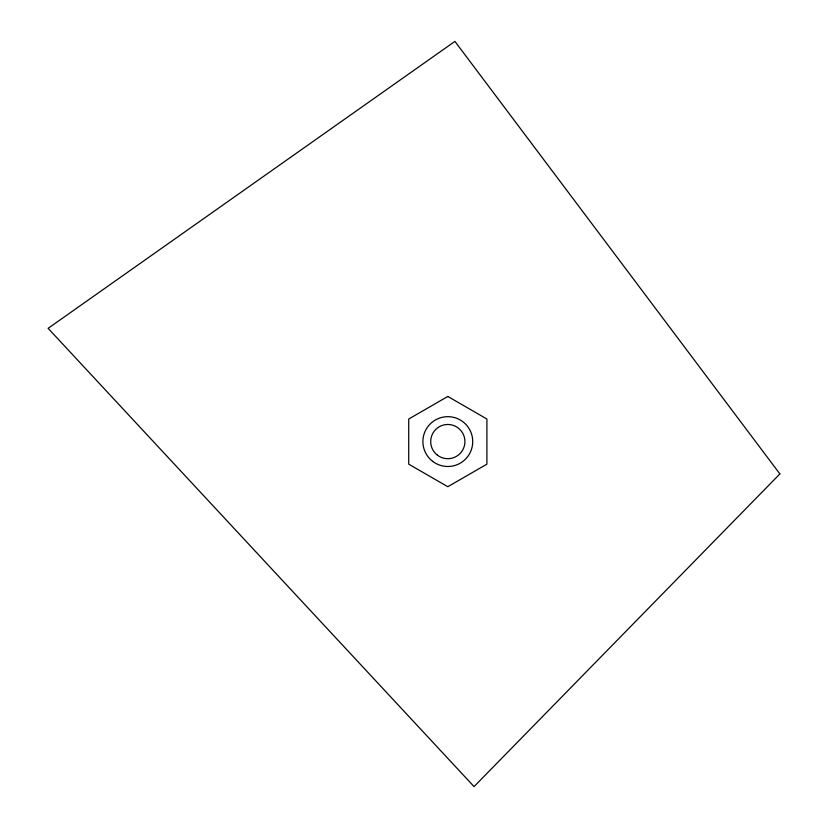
<?xml version="1.0" encoding="UTF-8"?>
<svg xmlns="http://www.w3.org/2000/svg" width="828" height="828" viewBox="0 0 828 828"><rect width="100%" height="100%" fill="white"/><g stroke="black" fill="none" stroke-linecap="round" stroke-linejoin="round"><path stroke-width="1.24" d="M779.872 473.926L474.061 786.6L48.127 328.343L454.914 41.4L779.872 473.926M447.813 396.446L408.721 419.02L408.721 464.156L447.813 486.719L486.905 464.156L486.905 419.02L447.813 396.446M437.381 455.152A17.119 17.119 0 0 0 464.777 443.839A17.119 17.119 0 0 0 441.272 425.768A17.119 17.119 0 0 0 437.381 455.152M432.62 461.331A24.912 24.912 0 0 0 472.509 444.864A24.912 24.912 0 0 0 438.302 418.554A24.912 24.912 0 0 0 432.62 461.331"/></g></svg>
